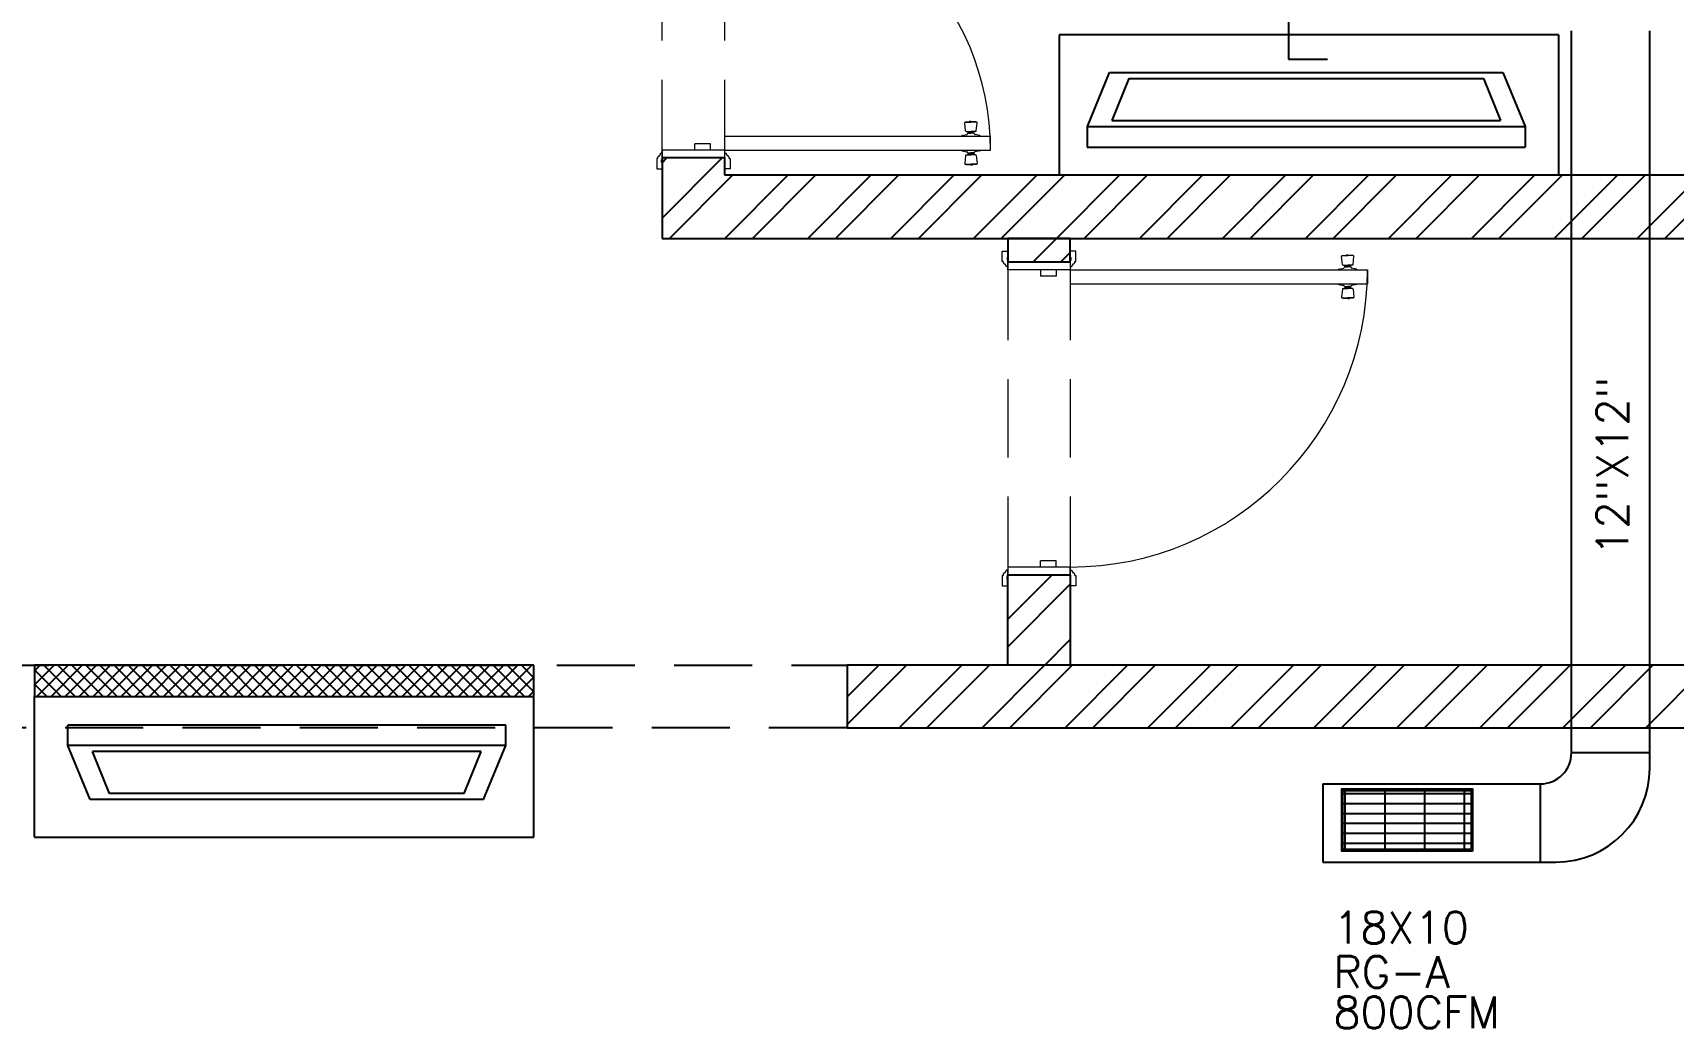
# Model space of a CAD drawing. Header units: millimetres. Extents: x 1605 to 1638, y 1273 to 1481.
# Drawn here: x 1609.23 to 1614.47, y 1441.42 to 1444.6 of the extents above; entities that cross this region are included whole.
import ezdxf

# ---------------------------------------------------------------- set-up
doc = ezdxf.new("R2010")
doc.units = ezdxf.units.MM
doc.linetypes.add('HIDDEN', pattern=[0.375, 0.25, -0.125])
for name, color, linetype in [('AA', 7, 'Continuous'), ('ELEVACION', 1, 'Continuous'), ('Li-Proyecciones', 40, 'HIDDEN'), ('Mu-0.10', 6, 'Continuous'), ('Mu-0.20', 5, 'Continuous'), ('TEXTS', 1, 'Continuous')]:
    doc.layers.add(name, color=color, linetype=linetype)
doc.layers.add('Ha-Muros 0.20', color=7, linetype='Continuous', true_color=0x8c8c8c)
doc.layers.add('JAMBA', color=1, linetype='HIDDEN', lineweight=15)
doc.layers.add('PUERTAS', color=3, linetype='Continuous', lineweight=20)
doc.styles.add('TEXTS', font='romans9.shx')

# ---------------------------------------------------------------- blocks, each defined once
blk = doc.blocks.new('A$Cec5ab6e8')
at = {"color": 9, "true_color": 0xc7c8ca}
for p, q in [((25.1822, 16.2424), (23.5857, 16.2424)), ((23.5857, 16.2424), (23.5857, 15.7924)), ((25.1822, 16.2424), (25.1822, 15.7924)), ((20.3106, 13.6775), (20.3106, 14.1275)), ((21.9071, 13.6775), (21.9071, 14.1275)), ((20.3106, 13.6775), (21.9071, 13.6775))]:
    blk.add_line(p, q, dxfattribs=at)
at = {"color": 9, "ltscale": 0.25, "true_color": 0xc7c8ca}
for p, q in [((23.7465, 16.1215), (23.6756, 15.9486)), ((23.7466, 16.1215), (25.0047, 16.1215)), ((23.7466, 16.1215), (25.0047, 16.1215)), ((23.809, 16.102), (23.7541, 15.9682)), ((23.809, 16.102), (23.7541, 15.9682)), ((23.8091, 16.102), (24.9423, 16.102)), ((23.8091, 16.102), (24.9423, 16.102)), ((24.9423, 16.102), (24.9972, 15.9682)), ((25.0047, 16.1215), (25.0756, 15.9486)), ((23.6756, 15.9487), (25.0756, 15.9486)), ((23.6756, 15.9486), (23.6756, 15.8835)), ((23.7541, 15.9682), (24.9972, 15.9682)), ((25.0756, 15.9486), (25.0756, 15.8835)), ((25.0756, 15.9486), (25.0756, 15.8835)), ((23.6756, 15.8835), (25.0756, 15.8834)), ((20.4172, 13.9712), (20.4172, 14.0364)), ((20.4172, 13.9712), (20.4172, 14.0364)), ((21.8172, 14.0364), (20.4172, 14.0364)), ((21.8172, 13.9712), (21.8172, 14.0364)), ((20.4881, 13.7984), (20.4172, 13.9712)), ((21.8172, 13.9712), (20.4172, 13.9712)), ((21.7387, 13.9516), (20.4957, 13.9516)), ((20.5506, 13.8179), (20.4957, 13.9516)), ((21.6839, 13.8179), (21.7388, 13.9516)), ((21.6839, 13.8179), (21.7388, 13.9516)), ((21.7463, 13.7984), (21.8172, 13.9712)), ((21.7462, 13.7983), (20.4881, 13.7984)), ((21.7462, 13.7983), (20.4881, 13.7984)), ((21.6838, 13.8179), (20.5506, 13.8179)), ((21.6838, 13.8179), (20.5506, 13.8179))]:
    blk.add_line(p, q, dxfattribs=at)
at = {"layer": 'ELEVACION', "color": 9, "linetype": 'Continuous', "true_color": 0xc7c8ca, "transparency": 33554610}
for p, q in [((20.3106, 14.2093), (20.3288, 14.2275)), ((20.3106, 14.1644), (20.3737, 14.2275)), ((20.3106, 14.2123), (20.3954, 14.1275)), ((20.3186, 14.1275), (20.4186, 14.2275)), ((20.3403, 14.2275), (20.4403, 14.1275)), ((20.3635, 14.1275), (20.4635, 14.2275)), ((20.3852, 14.2275), (20.4852, 14.1275)), ((20.4084, 14.1275), (20.5084, 14.2275)), ((20.4301, 14.2275), (20.5301, 14.1275)), ((20.4533, 14.1275), (20.5533, 14.2275)), ((20.475, 14.2275), (20.575, 14.1275)), ((20.4982, 14.1275), (20.5982, 14.2275)), ((20.5199, 14.2275), (20.6199, 14.1275)), ((20.5431, 14.1275), (20.6431, 14.2275)), ((20.5648, 14.2275), (20.6648, 14.1275)), ((20.588, 14.1275), (20.688, 14.2275)), ((20.6097, 14.2275), (20.7097, 14.1275)), ((20.6329, 14.1275), (20.7329, 14.2275)), ((20.6546, 14.2275), (20.7546, 14.1275)), ((20.6778, 14.1275), (20.7778, 14.2275)), ((20.6995, 14.2275), (20.7995, 14.1275)), ((20.7227, 14.1275), (20.8227, 14.2275)), ((20.7444, 14.2275), (20.8444, 14.1275)), ((20.7677, 14.1275), (20.8677, 14.2275)), ((20.7893, 14.2275), (20.8893, 14.1275)), ((20.8126, 14.1275), (20.9126, 14.2275)), ((20.8342, 14.2275), (20.9342, 14.1275)), ((20.8575, 14.1275), (20.9575, 14.2275)), ((20.8791, 14.2275), (20.9791, 14.1275)), ((20.9024, 14.1275), (21.0024, 14.2275)), ((20.924, 14.2275), (21.024, 14.1275)), ((20.9473, 14.1275), (21.0473, 14.2275)), ((20.9689, 14.2275), (21.0689, 14.1275)), ((20.9922, 14.1275), (21.0922, 14.2275)), ((21.0138, 14.2275), (21.1138, 14.1275)), ((21.0371, 14.1275), (21.1371, 14.2275)), ((21.0587, 14.2275), (21.1587, 14.1275)), ((21.082, 14.1275), (21.182, 14.2275)), ((21.1036, 14.2275), (21.2036, 14.1275)), ((21.1269, 14.1275), (21.2269, 14.2275)), ((21.1485, 14.2275), (21.2485, 14.1275)), ((21.1718, 14.1275), (21.2718, 14.2275)), ((21.1934, 14.2275), (21.2934, 14.1275)), ((21.2167, 14.1275), (21.3167, 14.2275)), ((21.2383, 14.2275), (21.3383, 14.1275)), ((21.2616, 14.1275), (21.3616, 14.2275)), ((21.2832, 14.2275), (21.3832, 14.1275)), ((21.3065, 14.1275), (21.4065, 14.2275)), ((21.3281, 14.2275), (21.4281, 14.1275)), ((21.3514, 14.1275), (21.4514, 14.2275)), ((21.373, 14.2275), (21.473, 14.1275)), ((21.3963, 14.1275), (21.4963, 14.2275)), ((21.4179, 14.2275), (21.5179, 14.1275)), ((21.4412, 14.1275), (21.5412, 14.2275)), ((21.4628, 14.2275), (21.5628, 14.1275)), ((21.4861, 14.1275), (21.5861, 14.2275)), ((21.5077, 14.2275), (21.6077, 14.1275)), ((21.531, 14.1275), (21.631, 14.2275)), ((21.5526, 14.2275), (21.6526, 14.1275)), ((21.5759, 14.1275), (21.6759, 14.2275)), ((21.5975, 14.2275), (21.6975, 14.1275)), ((21.6208, 14.1275), (21.7208, 14.2275)), ((21.6424, 14.2275), (21.7424, 14.1275)), ((21.6657, 14.1275), (21.7657, 14.2275)), ((21.6873, 14.2275), (21.7873, 14.1275)), ((21.7106, 14.1275), (21.8106, 14.2275)), ((21.7322, 14.2275), (21.8322, 14.1275)), ((21.7555, 14.1275), (21.8555, 14.2275)), ((21.7772, 14.2275), (21.8772, 14.1275)), ((21.8004, 14.1275), (21.9004, 14.2275)), ((21.8221, 14.2275), (21.9071, 14.1424)), ((21.867, 14.2275), (21.9071, 14.1873)), ((20.3106, 14.1674), (20.3505, 14.1275)), ((21.8453, 14.1275), (21.9071, 14.1893)), ((21.8902, 14.1275), (21.9071, 14.1444))]:
    blk.add_line(p, q, dxfattribs=at)
at = {"layer": 'Ha-Muros 0.20', "color": 9, "linetype": 'Continuous', "true_color": 0xc7c8ca}
for p, q in [((22.317, 15.6564, 0), (22.509, 15.8484, 0)), ((22.317, 15.8332, 0), (22.3322, 15.8484, 0)), ((22.3405, 15.5914, 0), (22.5421, 15.7931, 0)), ((22.5172, 15.5914, 0), (22.7189, 15.7931, 0)), ((22.6056, 15.5914, 0), (22.8073, 15.7931, 0)), ((22.7824, 15.5914, 0), (22.984, 15.7931, 0)), ((22.8708, 15.5914, 0), (23.0724, 15.7931, 0)), ((23.0476, 15.5914, 0), (23.2492, 15.7931, 0)), ((23.136, 15.5914, 0), (23.3376, 15.7931, 0)), ((23.3127, 15.5915, 0), (23.5144, 15.7931, 0)), ((23.4011, 15.5915, 0), (23.6028, 15.7931, 0)), ((23.5779, 15.5915, 0), (23.7795, 15.7931, 0)), ((23.6663, 15.5915, 0), (23.8679, 15.7931, 0)), ((23.8431, 15.5915, 0), (24.0447, 15.7931, 0)), ((23.9315, 15.5915, 0), (24.1331, 15.7931, 0)), ((24.1082, 15.5915, 0), (24.3099, 15.7931, 0)), ((24.1966, 15.5915, 0), (24.3983, 15.7931, 0)), ((24.3734, 15.5915, 0), (24.5751, 15.7931, 0)), ((24.4618, 15.5915, 0), (24.6634, 15.7931, 0)), ((24.6386, 15.5915, 0), (24.8402, 15.7931, 0)), ((24.727, 15.5915, 0), (24.9286, 15.7931, 0)), ((24.9037, 15.5915, 0), (25.1054, 15.7931, 0)), ((24.9921, 15.5915, 0), (25.1938, 15.7931, 0)), ((25.1689, 15.5915, 0), (25.3706, 15.7931, 0)), ((25.2573, 15.5915, 0), (25.4589, 15.7931, 0)), ((25.4341, 15.5915, 0), (25.6128, 15.7702, 0)), ((25.5225, 15.5915, 0), (25.6128, 15.6818, 0)), ((23.5027, 15.5162, 0), (23.5779, 15.5915, 0)), ((23.5911, 15.5162, 0), (23.6217, 15.5468, 0)), ((23.4217, 14.3746, 0), (23.5634, 14.5162, 0)), ((23.4217, 14.2862, 0), (23.6217, 14.4862, 0)), ((23.5398, 14.2275, 0), (23.6217, 14.3094, 0)), ((22.9085, 14.1266, 0), (23.0094, 14.2275, 0)), ((22.9085, 14.0382, 0), (23.0978, 14.2275, 0)), ((23.0746, 14.0275, 0), (23.2746, 14.2275, 0)), ((23.163, 14.0275, 0), (23.363, 14.2275, 0)), ((23.3398, 14.0275, 0), (23.5395, 14.2272, 0)), ((23.4282, 14.0275, 0), (23.6282, 14.2275, 0)), ((23.6049, 14.0275, 0), (23.8049, 14.2275, 0)), ((23.6933, 14.0275, 0), (23.8933, 14.2275, 0)), ((23.8701, 14.0275, 0), (24.0701, 14.2275, 0)), ((23.9585, 14.0275, 0), (24.1585, 14.2275, 0)), ((24.1353, 14.0275, 0), (24.3353, 14.2275, 0)), ((24.2237, 14.0275, 0), (24.4237, 14.2275, 0)), ((24.4004, 14.0275, 0), (24.6004, 14.2275, 0)), ((24.4888, 14.0275, 0), (24.6888, 14.2275, 0)), ((24.6656, 14.0275, 0), (24.8656, 14.2275, 0)), ((24.754, 14.0275, 0), (24.954, 14.2275, 0)), ((24.9308, 14.0275, 0), (25.1308, 14.2275, 0)), ((25.0192, 14.0275, 0), (25.2192, 14.2275, 0)), ((25.1959, 14.0275, 0), (25.396, 14.2275, 0)), ((25.2843, 14.0275, 0), (25.4843, 14.2275, 0)), ((25.4611, 14.0275, 0), (25.6611, 14.2275, 0))]:
    blk.add_line(p, q, dxfattribs=at)
at = {"layer": 'JAMBA', "color": 9, "true_color": 0xc7c8ca}
for p, q in [((22.3023, 15.8467), (22.2996, 15.8467)), ((22.2996, 15.8467), (22.2996, 15.8135)), ((22.317, 15.8634), (22.3123, 15.8634)), ((22.3154, 15.8423), (22.317, 15.8443)), ((22.3154, 15.8337), (22.3154, 15.8423)), ((22.317, 15.8443), (22.317, 15.8634)), ((22.517, 15.8443), (22.517, 15.8634)), ((22.517, 15.8634), (22.5218, 15.8634)), ((22.5186, 15.8423), (22.517, 15.8443)), ((22.5186, 15.8337), (22.5186, 15.8423)), ((22.5317, 15.8467), (22.5345, 15.8467)), ((22.5345, 15.8467), (22.5345, 15.8135)), ((22.2996, 15.8135), (22.317, 15.8135)), ((22.317, 15.8321), (22.3154, 15.8337)), ((22.317, 15.8135), (22.317, 15.8321)), ((22.517, 15.8321), (22.5186, 15.8337)), ((22.517, 15.8135), (22.517, 15.8321)), ((22.5345, 15.8135), (22.517, 15.8135)), ((23.4042, 15.5179), (23.4042, 15.5511)), ((23.4042, 15.5511), (23.4217, 15.5511)), ((23.4217, 15.5325), (23.4201, 15.5309)), ((23.4201, 15.5309), (23.4201, 15.5223)), ((23.4201, 15.5223), (23.4217, 15.5203)), ((23.4217, 15.5511), (23.4217, 15.5325)), ((23.6391, 15.5511), (23.6217, 15.5511)), ((23.6217, 15.5511), (23.6217, 15.5325)), ((23.6217, 15.5325), (23.6233, 15.5309)), ((23.6233, 15.5223), (23.6217, 15.5203)), ((23.6233, 15.5309), (23.6233, 15.5223)), ((23.6391, 15.5179), (23.6391, 15.5511)), ((23.407, 15.5179), (23.4042, 15.5179)), ((23.4217, 15.5012), (23.4169, 15.5012)), ((23.4217, 15.5203), (23.4217, 15.5012)), ((23.6217, 15.5203), (23.6217, 15.5012)), ((23.6217, 15.5012), (23.6264, 15.5012)), ((23.6364, 15.5179), (23.6391, 15.5179)), ((23.4217, 14.5312), (23.4169, 14.5312)), ((23.4217, 14.5122), (23.4217, 14.5312)), ((23.6217, 14.5122), (23.6217, 14.5312)), ((23.6217, 14.5312), (23.6264, 14.5312)), ((23.407, 14.5146), (23.4042, 14.5146)), ((23.4042, 14.5146), (23.4042, 14.4813)), ((23.4042, 14.4813), (23.4217, 14.4813)), ((23.4201, 14.5102), (23.4217, 14.5122)), ((23.4201, 14.5016), (23.4201, 14.5102)), ((23.4217, 14.5), (23.4201, 14.5016)), ((23.4217, 14.4813), (23.4217, 14.5)), ((23.6233, 14.5102), (23.6217, 14.5122)), ((23.6217, 14.5), (23.6233, 14.5016)), ((23.6217, 14.4813), (23.6217, 14.5)), ((23.6391, 14.4813), (23.6217, 14.4813)), ((23.6233, 14.5016), (23.6233, 14.5102)), ((23.6364, 14.5146), (23.6391, 14.5146)), ((23.6391, 14.5146), (23.6391, 14.4813))]:
    blk.add_line(p, q, dxfattribs=at)
for centre, radius, start, end in [((22.3098, 15.8479), 0.00758, 106.399, 189.136), ((22.3023, 15.8636), 0.00997, 302.7151, 358.8935), ((22.5318, 15.8636), 0.00997, 181.1065, 237.2849), ((22.5242, 15.8479), 0.00758, 350.864, 73.601), ((23.4145, 15.5167), 0.00758, 170.864, 253.601), ((23.4069, 15.5011), 0.00997, 1.1065, 57.2849), ((23.6364, 15.5011), 0.00997, 122.7151, 178.8935), ((23.6289, 15.5167), 0.00758, 286.399, 9.136), ((23.4069, 14.5314), 0.00997, 302.7151, 358.8935), ((23.6364, 14.5314), 0.00997, 181.1065, 237.2849), ((23.4145, 14.5158), 0.00758, 106.399, 189.136), ((23.6289, 14.5158), 0.00758, 350.864, 73.601)]:
    blk.add_arc(centre, radius, start, end, dxfattribs=at)
at = {"layer": 'Li-Proyecciones', "color": 9, "true_color": 0xc7c8ca}
for p, q in [((19.3551, 14.2275), (22.9085, 14.2275)), ((22.9085, 14.2275), (22.9085, 14.0275)), ((22.9085, 14.0275), (19.3551, 14.0275))]:
    blk.add_line(p, q, dxfattribs=at)
at = {"layer": 'Mu-0.10', "color": 9, "true_color": 0xc7c8ca}
for p, q in [((21.9071, 14.2275), (20.3106, 14.2275)), ((20.3106, 14.2275), (20.3106, 14.1275)), ((21.9071, 14.1275), (21.9071, 14.2275)), ((20.3106, 14.1275), (21.9071, 14.1275))]:
    blk.add_line(p, q, dxfattribs=at)
at = {"layer": 'Mu-0.20', "color": 9, "true_color": 0xc7c8ca}
for p, q in [((22.517, 15.8484), (22.317, 15.8484)), ((22.317, 15.8484), (22.317, 15.7931)), ((22.517, 15.7931), (22.517, 15.8484)), ((22.317, 15.7931), (22.317, 15.5914)), ((25.6128, 15.7931), (22.517, 15.7931)), ((22.317, 15.5914), (25.6128, 15.5915)), ((23.6217, 15.5915), (23.4217, 15.5915)), ((23.4217, 15.5915), (23.4217, 15.5162)), ((23.6217, 15.5162), (23.6217, 15.5915)), ((23.4217, 15.5162), (23.6217, 15.5162)), ((23.4217, 14.2272), (23.4217, 14.5162)), ((23.4217, 14.5162), (23.6217, 14.5162)), ((23.6217, 14.5162), (23.6217, 14.2272)), ((29.8386, 14.2276), (22.9085, 14.2275)), ((22.9085, 14.2275), (22.9085, 14.0275)), ((23.6217, 14.2272), (23.4217, 14.2272)), ((22.9085, 14.0275), (29.8386, 14.0276))]:
    blk.add_line(p, q, dxfattribs=at)
at = {"layer": 'PUERTAS', "color": 9, "linetype": 'HIDDEN', "true_color": 0xc7c8ca}
for p, q in [((22.317, 15.8484), (22.317, 16.7484)), ((22.517, 15.8484), (22.517, 16.7484)), ((23.4217, 15.5162), (23.4217, 14.5162)), ((23.6217, 15.5162), (23.6217, 14.5162))]:
    blk.add_line(p, q, dxfattribs=at)
at = {"layer": 'PUERTAS', "color": 9, "true_color": 0xc7c8ca}
for p, q in [((23.287, 15.9352), (23.2842, 15.9612)), ((23.2862, 15.9634), (23.304, 15.9634)), ((23.2884, 15.9644), (23.304, 15.9644)), ((23.2884, 15.9634), (23.2884, 15.9644)), ((23.2987, 15.9644), (23.2987, 15.965)), ((23.304, 15.965), (23.2987, 15.965)), ((23.304, 15.965), (23.3092, 15.965)), ((23.3196, 15.9644), (23.304, 15.9644)), ((23.3217, 15.9634), (23.304, 15.9634)), ((23.3092, 15.9644), (23.3092, 15.965)), ((23.3196, 15.9634), (23.3196, 15.9644)), ((23.321, 15.9352), (23.3237, 15.9612)), ((22.472, 15.8934), (22.422, 15.8934)), ((22.422, 15.8734), (22.422, 15.8934)), ((22.472, 15.8734), (22.472, 15.8934)), ((22.517, 15.9184), (23.367, 15.9184)), ((22.517, 15.8734), (22.517, 15.9184)), ((23.2748, 15.9184), (23.2748, 15.9187)), ((23.2768, 15.9207), (23.2904, 15.9234)), ((23.2889, 15.9334), (23.304, 15.9334)), ((23.2904, 15.9234), (23.2907, 15.9234)), ((23.2927, 15.9254), (23.2926, 15.9253)), ((23.2928, 15.9334), (23.2928, 15.9332)), ((23.2946, 15.9272), (23.304, 15.9272)), ((23.2948, 15.9312), (23.304, 15.9312)), ((23.2951, 15.9272), (23.2951, 15.9312)), ((23.319, 15.9334), (23.304, 15.9334)), ((23.3131, 15.9312), (23.304, 15.9312)), ((23.3133, 15.9272), (23.304, 15.9272)), ((23.3129, 15.9272), (23.3129, 15.9312)), ((23.3151, 15.9334), (23.3151, 15.9332)), ((23.3153, 15.9254), (23.3153, 15.9253)), ((23.3175, 15.9234), (23.3173, 15.9234)), ((23.3311, 15.9207), (23.3175, 15.9234)), ((23.3331, 15.9184), (23.3331, 15.9187)), ((23.367, 15.8734), (23.367, 15.9184)), ((22.517, 15.8734), (22.317, 15.8734)), ((22.317, 15.8734), (22.317, 15.8484)), ((22.517, 15.8484), (22.317, 15.8484)), ((22.517, 15.8734), (23.367, 15.8734)), ((22.517, 15.8484), (22.517, 15.8734)), ((23.2748, 15.8734), (23.2748, 15.873)), ((23.2768, 15.871), (23.2904, 15.8683)), ((23.287, 15.8566), (23.2842, 15.8306)), ((23.2889, 15.8584), (23.304, 15.8584)), ((23.2904, 15.8683), (23.2907, 15.8683)), ((23.2927, 15.8663), (23.2926, 15.8665)), ((23.2928, 15.8584), (23.2928, 15.8586)), ((23.2946, 15.8645), (23.304, 15.8645)), ((23.2948, 15.8606), (23.304, 15.8606)), ((23.2951, 15.8645), (23.2951, 15.8606)), ((23.3133, 15.8645), (23.304, 15.8645)), ((23.3131, 15.8606), (23.304, 15.8606)), ((23.319, 15.8584), (23.304, 15.8584)), ((23.3129, 15.8645), (23.3129, 15.8606)), ((23.3151, 15.8584), (23.3151, 15.8586)), ((23.3153, 15.8663), (23.3153, 15.8665)), ((23.3175, 15.8683), (23.3173, 15.8683)), ((23.3311, 15.871), (23.3175, 15.8683)), ((23.321, 15.8566), (23.3237, 15.8306)), ((23.3331, 15.8734), (23.3331, 15.873)), ((23.2862, 15.8284), (23.304, 15.8284)), ((23.2884, 15.8284), (23.2884, 15.8273)), ((23.2884, 15.8273), (23.304, 15.8273)), ((23.2987, 15.8273), (23.2987, 15.8267)), ((23.304, 15.8267), (23.2987, 15.8267)), ((23.3217, 15.8284), (23.304, 15.8284)), ((23.3196, 15.8273), (23.304, 15.8273)), ((23.304, 15.8267), (23.3092, 15.8267)), ((23.3092, 15.8273), (23.3092, 15.8267)), ((23.3196, 15.8284), (23.3196, 15.8273)), ((24.4916, 15.508), (24.4889, 15.534)), ((24.4908, 15.5363), (24.5086, 15.5363)), ((24.493, 15.5373), (24.5086, 15.5373)), ((24.493, 15.5363), (24.493, 15.5373)), ((24.5033, 15.5373), (24.5033, 15.5379)), ((24.5086, 15.5379), (24.5033, 15.5379)), ((24.5086, 15.5379), (24.5139, 15.5379)), ((24.5242, 15.5373), (24.5086, 15.5373)), ((24.5264, 15.5363), (24.5086, 15.5363)), ((24.5139, 15.5373), (24.5139, 15.5379)), ((24.5242, 15.5363), (24.5242, 15.5373)), ((24.5256, 15.508), (24.5284, 15.534)), ((23.6217, 15.5162), (23.4217, 15.5162)), ((23.4217, 15.4912), (23.4217, 15.5162)), ((23.6217, 15.4912), (23.4217, 15.4912)), ((23.5267, 15.4912), (23.5267, 15.4712)), ((23.5767, 15.4712), (23.5267, 15.4712)), ((23.5767, 15.4912), (23.5767, 15.4712)), ((23.6217, 15.5162), (23.6217, 15.4912)), ((23.6217, 15.4912), (24.5717, 15.4912)), ((23.6217, 15.4912), (23.6217, 15.4462)), ((24.4795, 15.4913), (24.4795, 15.4916)), ((24.4815, 15.4936), (24.4951, 15.4963)), ((24.4936, 15.5063), (24.5086, 15.5063)), ((24.4951, 15.4963), (24.4953, 15.4963)), ((24.4973, 15.4983), (24.4973, 15.4981)), ((24.4975, 15.5063), (24.4975, 15.506)), ((24.4993, 15.5001), (24.5086, 15.5001)), ((24.4995, 15.504), (24.5086, 15.504)), ((24.4997, 15.5001), (24.4997, 15.504)), ((24.5236, 15.5063), (24.5086, 15.5063)), ((24.5178, 15.504), (24.5086, 15.504)), ((24.5179, 15.5001), (24.5086, 15.5001)), ((24.5175, 15.5001), (24.5175, 15.504)), ((24.5198, 15.5063), (24.5198, 15.506)), ((24.5199, 15.4983), (24.5199, 15.4981)), ((24.5222, 15.4963), (24.5219, 15.4963)), ((24.5357, 15.4936), (24.5222, 15.4963)), ((24.5377, 15.4913), (24.5377, 15.4916)), ((24.5717, 15.4912), (24.5717, 15.4462)), ((23.6217, 15.4462), (24.5717, 15.4462)), ((24.4795, 15.4462), (24.4795, 15.4459)), ((24.4815, 15.4439), (24.4951, 15.4412)), ((24.4916, 15.4294), (24.4889, 15.4034)), ((24.4936, 15.4312), (24.5086, 15.4312)), ((24.4951, 15.4412), (24.4953, 15.4412)), ((24.4973, 15.4392), (24.4973, 15.4394)), ((24.4975, 15.4312), (24.4975, 15.4314)), ((24.4993, 15.4374), (24.5086, 15.4374)), ((24.4995, 15.4334), (24.5086, 15.4334)), ((24.4997, 15.4374), (24.4997, 15.4334)), ((24.5179, 15.4374), (24.5086, 15.4374)), ((24.5178, 15.4334), (24.5086, 15.4334)), ((24.5236, 15.4312), (24.5086, 15.4312)), ((24.5175, 15.4374), (24.5175, 15.4334)), ((24.5198, 15.4312), (24.5198, 15.4314)), ((24.5199, 15.4392), (24.5199, 15.4394)), ((24.5222, 15.4412), (24.5219, 15.4412)), ((24.5357, 15.4439), (24.5222, 15.4412)), ((24.5256, 15.4294), (24.5284, 15.4034)), ((24.5377, 15.4462), (24.5377, 15.4459)), ((24.4908, 15.4012), (24.5086, 15.4012)), ((24.493, 15.4012), (24.493, 15.4002)), ((24.493, 15.4002), (24.5086, 15.4002)), ((24.5033, 15.4002), (24.5033, 15.3996)), ((24.5086, 15.3996), (24.5033, 15.3996)), ((24.5264, 15.4012), (24.5086, 15.4012)), ((24.5242, 15.4002), (24.5086, 15.4002)), ((24.5086, 15.3996), (24.5139, 15.3996)), ((24.5139, 15.4002), (24.5139, 15.3996)), ((24.5242, 15.4012), (24.5242, 15.4002)), ((23.6217, 14.5412), (23.4217, 14.5412)), ((23.4217, 14.5412), (23.4217, 14.5162)), ((23.5767, 14.5612), (23.5267, 14.5612)), ((23.5267, 14.5412), (23.5267, 14.5612)), ((23.5767, 14.5412), (23.5767, 14.5612)), ((23.6217, 14.5162), (23.6217, 14.5412)), ((23.6217, 14.5162), (23.4217, 14.5162))]:
    blk.add_line(p, q, dxfattribs=at)
for centre, radius, start, end in [((22.517, 15.8734), 0.85, 0, 90), ((23.2862, 15.9614), 0.002, 90, 186.0764), ((23.3217, 15.9614), 0.002, 353.9236, 90), ((23.2768, 15.9187), 0.002, 90, 180), ((23.2889, 15.9354), 0.002, 186.0764, 270), ((23.2907, 15.9254), 0.002, 270, 354.7428), ((23.2946, 15.9252), 0.002, 90, 174.7428), ((23.2948, 15.9332), 0.002, 180, 270), ((23.3131, 15.9332), 0.002, 270, 0), ((23.3133, 15.9252), 0.002, 5.2572, 90), ((23.3173, 15.9254), 0.002, 185.2572, 270), ((23.319, 15.9354), 0.002, 270, 353.9236), ((23.3311, 15.9187), 0.002, 360, 90), ((23.2768, 15.873), 0.002, 180, 270), ((23.2889, 15.8564), 0.002, 90, 173.9236), ((23.2907, 15.8663), 0.002, 5.2572, 90), ((23.2946, 15.8665), 0.002, 185.2572, 270), ((23.2948, 15.8586), 0.002, 90, 180), ((23.3131, 15.8586), 0.002, 0, 90), ((23.3133, 15.8665), 0.002, 270, 354.7428), ((23.3173, 15.8663), 0.002, 90, 174.7428), ((23.319, 15.8564), 0.002, 6.0764, 90), ((23.3311, 15.873), 0.002, 270, 0), ((23.2862, 15.8304), 0.002, 173.9236, 270), ((23.3217, 15.8304), 0.002, 270, 6.0764), ((24.4908, 15.5343), 0.002, 90, 186.0764), ((24.5264, 15.5343), 0.002, 353.9236, 90), ((23.6217, 15.4912), 0.95, 270, 0), ((24.4815, 15.4916), 0.002, 90, 180), ((24.4936, 15.5083), 0.002, 186.0764, 270), ((24.4953, 15.4983), 0.002, 270, 354.7428), ((24.4993, 15.4981), 0.002, 90, 174.7428), ((24.4995, 15.506), 0.002, 180, 270), ((24.5178, 15.506), 0.002, 270, 0), ((24.5179, 15.4981), 0.002, 5.2572, 90), ((24.5219, 15.4983), 0.002, 185.2572, 270), ((24.5236, 15.5083), 0.002, 270, 353.9236), ((24.5357, 15.4916), 0.002, 0, 90), ((24.4815, 15.4459), 0.002, 180, 270), ((24.4936, 15.4292), 0.002, 90, 173.9236), ((24.4953, 15.4392), 0.002, 5.2572, 90), ((24.4993, 15.4394), 0.002, 185.2572, 270), ((24.4995, 15.4314), 0.002, 90, 180), ((24.5178, 15.4314), 0.002, 0, 90), ((24.5179, 15.4394), 0.002, 270, 354.7428), ((24.5219, 15.4392), 0.002, 90, 174.7428), ((24.5236, 15.4292), 0.002, 6.0764, 90), ((24.5357, 15.4459), 0.002, 270, 0), ((24.4908, 15.4032), 0.002, 173.9236, 270), ((24.5264, 15.4032), 0.002, 270, 6.0764)]:
    blk.add_arc(centre, radius, start, end, dxfattribs=at)
blk = doc.blocks.new('A$C5b3ca6d0')
at = {"layer": 'AA'}
h = blk.add_hatch(dxfattribs=at)
h.set_pattern_fill('GRATE', color=6, scale=0.04)
h.set_pattern_definition([(0, (-1630.790977, -1441.678545), (0, 0.03175), []), (90, (-1630.79098, -1441.67854), (-0.127, 8e-18), [])])
h.paths.add_polyline_path([(0.004, 0.0065), (0.4139, 0.0065), (0.4139, 0.1948), (0.004, 0.1948)])
at = {"layer": 'AA', "color": 6}
blk.add_line((0.004, 0.0065), (0.4139, 0.0065), dxfattribs=at)
blk.add_lwpolyline([(0.4176, 0), (0, 0), (0, 0.1995), (0.4176, 0.1995)], close=True, dxfattribs=at)
blk.add_lwpolyline([(0.004, 0.0065), (0.004, 0.1948), (0.4139, 0.1948), (0.4139, 0.0065)], dxfattribs=at)

msp = doc.modelspace()

# ---------------------------------------------------------------- linework, layer by layer
at = {"layer": 'AA'}
for p, q in [((1613.24205, 1445.06877, -0.00001), (1613.24205, 1444.52015, -0.00001)), ((1613.24205, 1444.52015, -0.00001), (1613.36675, 1444.52015, -0.00001))]:
    msp.add_line(p, q, dxfattribs=at)
at = {"layer": 'AA', "color": 6}
for p, q in [((1614.14715, 1442.30474, -0.00001), (1614.14715, 1444.61083, -0.00001)), ((1614.39715, 1442.25474, -0.00001), (1614.39715, 1444.61083, -0.00001)), ((1614.14715, 1442.30474, -0.00001), (1614.39715, 1442.30474, -0.00001)), ((1613.35207, 1442.20474, -0.00001), (1613.35207, 1441.95474, -0.00001)), ((1613.35207, 1442.20474, -0.00001), (1614.04715, 1442.20474, -0.00001)), ((1614.04715, 1442.20474, -0.00001), (1614.04715, 1441.95474, -0.00001)), ((1613.35207, 1441.95474, -0.00001), (1614.09715, 1441.95474, -0.00001))]:
    msp.add_line(p, q, dxfattribs=at)
for centre, radius in [((1614.04715, 1442.30474, -0.00001), 0.1), ((1614.09715, 1442.25474, -0.00001), 0.3)]:
    msp.add_arc(centre, radius, 270, 0, dxfattribs=at)

# ---------------------------------------------------------------- block references
msp.add_blockref('A$Cec5ab6e8', (1588.92328, 1428.35638, -0.00001))
at = {"layer": 'AA', "color": 5}
msp.add_blockref('A$C5b3ca6d0', (1613.41273, 1441.98915, -0.00001), dxfattribs=at)

# ---------------------------------------------------------------- texts
at = {"layer": 'TEXTS', "color": 0, "linetype": 'HIDDEN', "style": 'TEXTS'}
msp.add_text('12"X12"', height=0.101084, rotation=90, dxfattribs=at).set_placement((1614.3285, 1442.93367, 0.43185))
for s, p in [('18X10', (1613.38598, 1441.69492, 0.43185)), ('RG-A', (1613.38598, 1441.55318, 0.43185)), ('800CFM', (1613.38598, 1441.42395, 0.43185))]:
    msp.add_text(s, height=0.101084, dxfattribs=at).set_placement(p)

doc.saveas('drawing.dxf')
